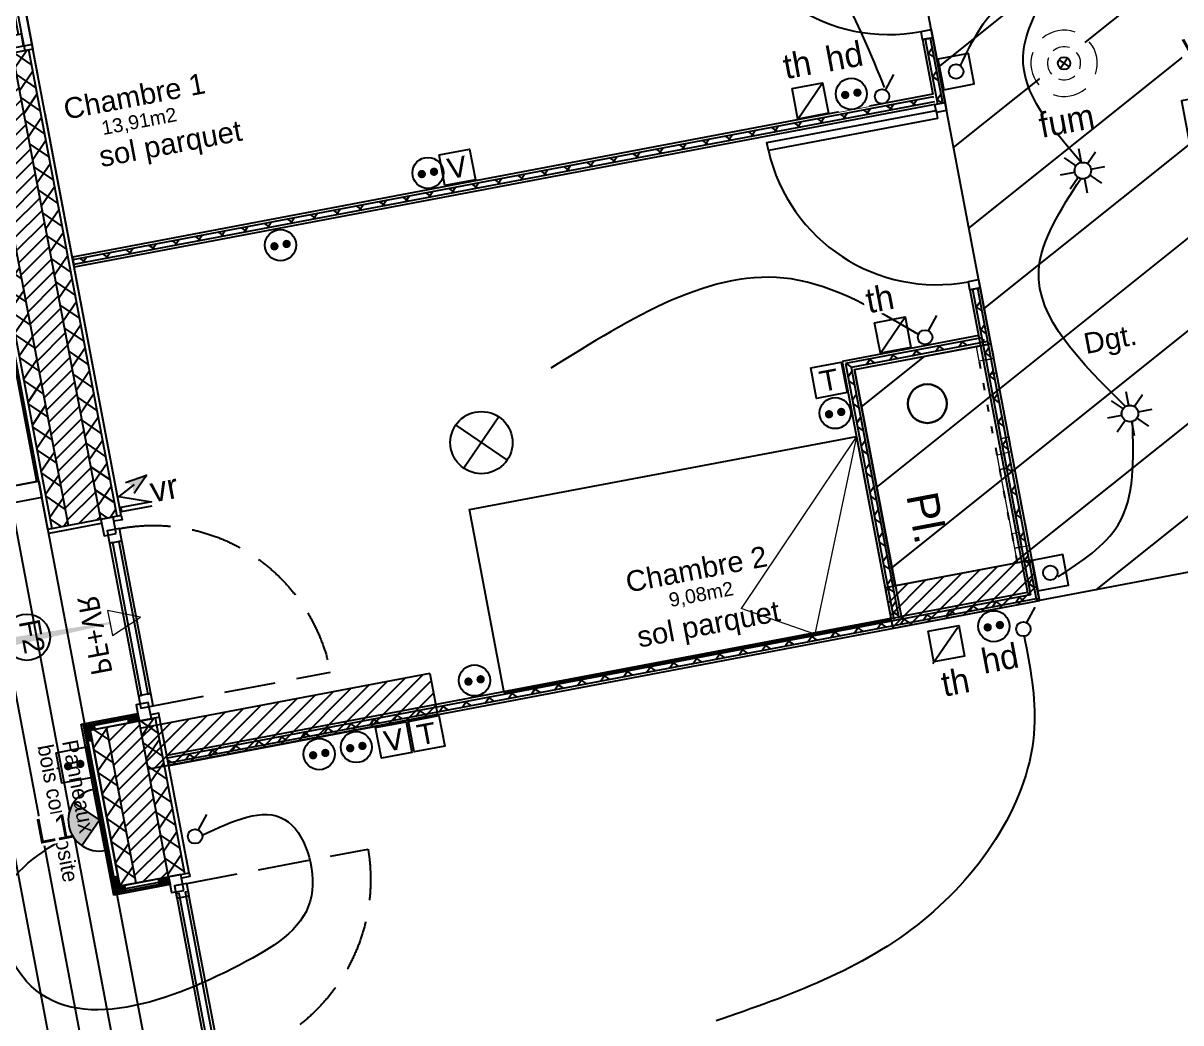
# Model space of a CAD drawing. Header units: centimetres. Extents: x 197412 to 267601, y -375791 to -305433.
# Drawn here: x 208763 to 214346, y -337223 to -332401 of the extents above; entities that cross this region are included whole.
import ezdxf

# ---------------------------------------------------------------- set-up
doc = ezdxf.new("R2010")
doc.units = ezdxf.units.CM
for name, pattern in [('Style de ligne -1', [0.41664, 0.20828, -0.20836]), ('Style de ligne -2', [0.694425, 0.48607, -0.208355]), ('Style de ligne -5', [0.20828, 0.069425, -0.138855])]:
    doc.linetypes.add(name, pattern=pattern)
doc.layers.add('3-BAT C-Niveau 0', color=250, linetype='Continuous')
doc.layers.add('prlm-VMC', color=62, linetype='Continuous')
for name, color, linetype, lineweight in [('prlm-ELEC-CFA', 1, 'Continuous', 25), ('prlm-ELEC-CFO', 1, 'Continuous', 25), ('prlm-ELEC-SSI', 6, 'Continuous', 25)]:
    doc.layers.add(name, color=color, linetype=linetype, lineweight=lineweight)
doc.styles.add('Futura Book', font='')
doc.styles.add('Helvetica', font='arial.ttf')
doc.styles.add('Lucida Grande', font='')
doc.styles.add('prlm-elec-cfa', font='comic.ttf', dxfattribs={"height": 12})
doc.styles.add('prlm-elec-cfo', font='comic.ttf', dxfattribs={"height": 12})
doc.styles.add('prlm-elec-ssi', font='comic.ttf', dxfattribs={"height": 12})
doc.styles.get("Standard").update_dxf_attribs({"font": 'ARIALUNI.TTF', "height": 100})
doc.styles.get('Futura Book').set_extended_font_data('Futura Book')
doc.styles.get('Lucida Grande').set_extended_font_data('Lucida Grande')
pattern_1 = [(145.723595, (82441.66, 127994.64), (-45.054865, -66.106423), []), (235.723595, (82441.66, 127994.64), (-66.106423, 45.054865), [])]
pattern_2 = [(45, (82627.55, 127994.637), (-31.2347524, 39.0434405), [])]
pattern_3 = [(145.723595, (82441.66, 127994.64), (-45.054865, -66.106423), []), (235.723595, (82441.66, 127994.64), (-66.106423, 45.054865), [])]
pattern_4 = [(45, (0, 0), (0, -1), [])]

# ---------------------------------------------------------------- blocks, each defined once
blk = doc.blocks.new('FENETRE TYPE 1')
at = {"linetype": 'Style de ligne -1', "ltscale": 50.8}
for p, q in [((48.17, 60.17), (4, 16)), ((84.68, 59.99), (128.67, 16))]:
    blk.add_line(p, q, dxfattribs=at)
at = {"linetype": 'Continuous'}
blk.add_line((0, 16), (0, 14), dxfattribs=at)
at = {"linetype": 'Continuous', "lineweight": 25, "flags": 128}
for points in [[(-2, 18), (0, 18), (0, 14)], [(192, 18), (190, 18), (190, 14)], [(0, 8), (0, -18), (-2, -18)], [(190, 7.7), (190, -18), (192, -18)]]:
    blk.add_lwpolyline(points, dxfattribs=at)
at = {"linetype": 'Continuous', "flags": 128}
for points in [[(-2, 14), (6, 14), (6, 8), (-2, 8)], [(4, 16), (10, 16), (10, 10), (4, 10)], [(10, 16), (60.46, 16), (60.46, 14.5), (10, 14.5)], [(10, 11.5), (60.46, 11.5), (60.46, 10), (10, 10)], [(60.46, 16), (66.46, 16), (66.46, 10), (60.46, 10)], [(66.46, 16), (72.46, 16), (72.46, 10), (66.46, 10)], [(72.46, 16), (123.05, 16), (123.05, 14.5), (72.46, 14.5)], [(72.46, 11.5), (123.05, 11.5), (123.05, 10), (72.46, 10)], [(122.67, 16), (128.67, 16), (128.67, 10), (122.67, 10)], [(126.67, 14), (132.67, 14), (132.67, 7.7), (126.67, 7.7)], [(132.67, 14), (184, 14), (184, 12.5), (132.67, 12.5)], [(184, 14), (192.25, 14), (192.25, 7.7), (184, 7.7)], [(184, 13.7), (190, 13.7), (190, 7.7), (184, 7.7)], [(132.67, 9.2), (184, 9.2), (184, 7.7), (132.67, 7.7)]]:
    blk.add_lwpolyline(points, close=True, dxfattribs=at)
blk.add_lwpolyline([(0, 10), (0, -19), (190, -19), (190, 10)], dxfattribs=at)
at = {"linetype": 'Style de ligne -1', "ltscale": 50.8}
for centre, radius, start, end in [((4, 16), 62.46, 360, 45), ((128.67, 16), 62.21, 136.6392, 180)]:
    blk.add_arc(centre, radius, start, end, dxfattribs=at)
at = {"insert": (50.38, 2.81), "char_height": 10.161, "attachment_point": 1, "line_spacing_factor": 0.978845, "style": 'Lucida Grande'}
blk.add_mtext('F+VR ', dxfattribs=at)
blk = doc.blocks.new('PORTE FENETRE TYPE 2')
at = {"linetype": 'Style de ligne -2', "ltscale": 50.8}
for p, q in [((6.05, 105), (6.05, 16)), ((180, 16), (180, 105))]:
    blk.add_line(p, q, dxfattribs=at)
at = {"linetype": 'Continuous', "lineweight": 25, "flags": 128}
for points in [[(1, 18), (3, 18), (3, 14)], [(184.71, 18), (183, 18), (183, 14)], [(3, 8), (3, -18), (1, -18)], [(183, 8), (183, -18), (184.71, -18)]]:
    blk.add_lwpolyline(points, dxfattribs=at)
at = {"linetype": 'Continuous', "flags": 128}
for points in [[(1, 14), (9, 14), (9, 8), (1, 8)], [(6, 16), (12, 16), (12, 10), (6, 10)], [(11, 16), (87, 16), (87, 14.5), (11, 14.5)], [(11, 11.5), (87, 11.5), (87, 10), (11, 10)], [(87, 16), (93, 16), (93, 10), (87, 10)], [(93, 16), (99, 16), (99, 10), (93, 10)], [(99, 16), (176, 16), (176, 14.5), (99, 14.5)], [(99, 11.5), (176, 11.5), (176, 10), (99, 10)], [(174, 16), (180, 16), (180, 10), (174, 10)], [(177, 14), (184.71, 14), (184.71, 8), (177, 8)]]:
    blk.add_lwpolyline(points, close=True, dxfattribs=at)
at = {"linetype": 'Style de ligne -2', "ltscale": 50.8}
for centre, start, end in [((4, 16), 0, 88.4219), ((182, 16), 91.2873, 180)]:
    blk.add_arc(centre, 89, start, end, dxfattribs=at)
at = {"insert": (70.68, 0.04), "char_height": 10.161, "attachment_point": 1, "line_spacing_factor": 0.978845, "style": 'Lucida Grande'}
blk.add_mtext('PF+VR ', dxfattribs=at)
blk = doc.blocks.new('PORTE FENETRE TYPE 3bis')
at = {"linetype": 'Style de ligne -2', "ltscale": 50.8}
blk.add_line((4, 16), (4, 103), dxfattribs=at)
at = {"linetype": 'Continuous', "lineweight": 25, "flags": 128}
for points in [[(-2, 18), (0, 18), (0, 14)], [(97, 18), (95, 18), (95, 14)], [(0, 7.7), (0, -18), (-2, -18)], [(95, 7.7), (95, -18), (97, -18)]]:
    blk.add_lwpolyline(points, dxfattribs=at)
at = {"linetype": 'Continuous', "flags": 128}
for points in [[(-2, 14), (6, 14), (6, 8), (-2, 8)], [(4, 16), (10, 16), (10, 10), (4, 10)], [(10, 16), (85, 16), (85, 14.5), (10, 14.5)], [(10, 11.5), (85, 11.5), (85, 10), (10, 10)], [(85, 16), (91, 16), (91, 10), (85, 10)], [(89, 14), (97, 14), (97, 8), (89, 8)]]:
    blk.add_lwpolyline(points, close=True, dxfattribs=at)
at = {"linetype": 'Style de ligne -2', "ltscale": 50.8}
blk.add_arc((4, 16), 87, 360, 90, dxfattribs=at)
at = {"insert": (23.21, -0.18), "char_height": 10.161, "attachment_point": 1, "line_spacing_factor": 0.978845, "style": 'Lucida Grande'}
blk.add_mtext('PF+VR ', dxfattribs=at)
blk = doc.blocks.new('Groupe-270-1')
at = {"linetype": 'Continuous'}
blk.add_circle((12633.89, -46335.74), 11.2, dxfattribs=at)
at = {"insert": (12639.87, -46326.28), "char_height": 10.087, "attachment_point": 1, "rotation": 280.7236, "line_spacing_factor": 0.834288, "style": 'Helvetica'}
blk.add_mtext('F2', dxfattribs=at)
blk = doc.blocks.new('Groupe-319-1')
at = {"linetype": 'Continuous'}
h = blk.add_hatch(dxfattribs=at)
h.set_pattern_fill('BOIS 45', color=256, style=0, pattern_type=2)
h.set_pattern_definition(pattern_4)
h.paths.add_polyline_path([(12688.08, -46376.21), (12683.17, -46377.14), (12682.67, -46374.48), (12687.58, -46373.55)])
h = blk.add_hatch(dxfattribs=at)
h.set_pattern_fill('BOIS 45', color=256, style=0, pattern_type=2)
h.set_pattern_definition(pattern_4)
h.paths.add_polyline_path([(12666.76, -46380.24), (12661.85, -46381.17), (12661.34, -46378.52), (12666.26, -46377.59)])
h = blk.add_hatch(dxfattribs=at)
h.set_pattern_fill('BOIS 45', color=256, style=0, pattern_type=2)
h.set_pattern_definition(pattern_4)
h.paths.add_polyline_path([(12664.5, -46380.67), (12665.43, -46385.58), (12662.78, -46386.09), (12661.85, -46381.17)])
h = blk.add_hatch(dxfattribs=at)
h.set_pattern_fill('BOIS 45', color=256, style=0, pattern_type=2)
h.set_pattern_definition(pattern_4)
h.paths.add_polyline_path([(12677.8, -46450.91), (12678.73, -46455.83), (12676.08, -46456.33), (12675.15, -46451.42)])
h = blk.add_hatch(dxfattribs=at)
h.set_pattern_fill('BOIS 45', color=256, style=0, pattern_type=2)
h.set_pattern_definition(pattern_4)
h.paths.add_polyline_path([(12702.82, -46454.01), (12697.9, -46454.94), (12697.4, -46452.29), (12702.31, -46451.36)])
h = blk.add_hatch(dxfattribs=at)
h.set_pattern_fill('BOIS 45', color=256, style=0, pattern_type=2)
h.set_pattern_definition(pattern_4)
h.paths.add_polyline_path([(12681.49, -46458.05), (12676.58, -46458.98), (12676.08, -46456.33), (12680.99, -46455.4)])
at = {"linetype": 'Continuous', "flags": 128}
for points in [[(12661.34, -46378.52), (12661.16, -46377.54), (12687.39, -46372.57), (12687.58, -46373.55)], [(12664.5, -46380.67), (12678.73, -46455.83), (12702.27, -46451.37), (12702.82, -46454.01), (12676.58, -46458.98), (12661.34, -46378.52), (12687.58, -46373.55), (12688.26, -46376.17)], [(12688.08, -46376.21), (12683.17, -46377.14), (12682.67, -46374.48), (12687.58, -46373.55)], [(12660.18, -46377.72), (12661.16, -46377.54), (12676.77, -46459.96), (12675.79, -46460.15)], [(12666.76, -46380.24), (12661.85, -46381.17), (12661.34, -46378.52), (12666.26, -46377.59)], [(12664.5, -46380.67), (12665.43, -46385.58), (12662.78, -46386.09), (12661.85, -46381.17)], [(12677.8, -46450.91), (12678.73, -46455.83), (12676.08, -46456.33), (12675.15, -46451.42)], [(12702.82, -46454.01), (12697.9, -46454.94), (12697.4, -46452.29), (12702.31, -46451.36)], [(12681.49, -46458.05), (12676.58, -46458.98), (12676.08, -46456.33), (12680.99, -46455.4)], [(12702.82, -46454.01), (12703, -46455), (12676.77, -46459.96), (12676.58, -46458.98)]]:
    blk.add_lwpolyline(points, close=True, dxfattribs=at)
blk = doc.blocks.new('xi.PC')
at = {"color": 0, "lineweight": 5}
blk.add_wipeout([(-7.5, -7.5), (7.5, -7.5), (7.5, 7.5), (-7.5, 7.5)], dxfattribs=at).dxf.layer = 'prlm-ELEC-CFO'
at = {"layer": 'prlm-ELEC-CFO', "color": 0, "linetype": 'ByBlock', "lineweight": 5, "const_width": 2}
for points in [[(-4, 0, 1), (-2, 0, 1)], [(2, 0, 1), (4, 0, 1)]]:
    blk.add_lwpolyline(points, format="xyb", close=True, dxfattribs=at)
at = {"layer": 'prlm-ELEC-CFO', "color": 0, "linetype": 'ByBlock', "lineweight": -2}
blk.add_circle((0, 0), 7.5, dxfattribs=at)
blk = doc.blocks.new('xi.PCHD')
at = {"color": 0, "lineweight": 5}
blk.add_wipeout([(-7.5, -7.5), (7.5, -7.5), (7.5, 7.5), (-7.5, 7.5)], dxfattribs=at).dxf.layer = 'prlm-ELEC-CFO'
at = {"layer": 'prlm-ELEC-CFO', "color": 0, "linetype": 'ByBlock', "lineweight": 5, "const_width": 2}
for points in [[(-4, 0, 1), (-2, 0, 1)], [(2, 0, 1), (4, 0, 1)]]:
    blk.add_lwpolyline(points, format="xyb", close=True, dxfattribs=at)
at = {"layer": 'prlm-ELEC-CFO', "color": 0, "linetype": 'ByBlock', "lineweight": -2}
blk.add_circle((0, 0), 7.5, dxfattribs=at)
blk = doc.blocks.new('xi.SA')
at = {"layer": 'prlm-ELEC-CFO', "color": 0}
blk.add_lwpolyline([(0.2, -1.28), (5.5, 5.28)], dxfattribs=at)
blk.add_circle((-2, -4), 3.5, dxfattribs=at)
blk = doc.blocks.new('xi.BP')
at = {"layer": 'prlm-ELEC-CFO', "color": 0, "flags": 128}
blk.add_lwpolyline([(-7.5, -7.5), (7.5, -7.5), (7.5, 7.5), (-7.5, 7.5)], close=True, dxfattribs=at)
at = {"layer": 'prlm-ELEC-CFO', "color": 0}
blk.add_circle((0, 0), 3.5, dxfattribs=at)
blk = doc.blocks.new('xi.SPOT')
at = {"color": 0, "lineweight": 5}
blk.add_wipeout([(-4, 0), (-2.83, -2.83), (0, -4), (2.83, -2.83), (4, 0), (2.83, 2.83), (0, 4), (-2.83, 2.83)], dxfattribs=at).dxf.layer = 'prlm-ELEC-CFO'
at = {"layer": 'prlm-ELEC-CFO', "color": 0, "linetype": 'ByBlock', "lineweight": -2, "flags": 128}
for points in [[(-7.69, 7.69), (-2.83, 2.83)], [(0, 10.88), (0, 4)], [(7.69, 7.69), (2.83, 2.83)], [(-10.88, 0), (-4, 0)], [(4, 0), (10.88, 0)], [(-2.83, -2.83), (-7.69, -7.69)], [(0, -4), (0, -10.88)], [(2.83, -2.83), (7.69, -7.69)]]:
    blk.add_lwpolyline(points, dxfattribs=at)
at = {"layer": 'prlm-ELEC-CFO', "color": 0, "linetype": 'ByBlock', "lineweight": -2}
blk.add_circle((0, 0), 4, dxfattribs=at)
blk = doc.blocks.new('xi.VR')
at = {"layer": 'prlm-ELEC-CFO', "lineweight": 5}
blk.add_hatch(color=0, dxfattribs=at).paths.add_polyline_path([(-3, 6), (-0.1, 3.7), (0, 0), (7.5, 7.5)])
at = {"layer": 'prlm-ELEC-CFO', "color": 0}
for points in [[(-3, 6), (7.5, 7.5), (0, 0)], [(0.95, 4.23), (-7.5, 0), (7.5, -5.5), (-7.5, -5.5), (-7.5, -7.5), (7.5, -7.5)]]:
    blk.add_lwpolyline(points, dxfattribs=at)
blk = doc.blocks.new('xi.PTCE')
at = {"layer": 'prlm-ELEC-CFO', "color": 0}
for points in [[(-10.61, 10.61), (10.61, -10.61)], [(10.61, 10.61), (-10.61, -10.61)]]:
    blk.add_lwpolyline(points, dxfattribs=at)
at = {"layer": 'prlm-ELEC-CFO', "color": 0, "linetype": 'ByBlock'}
blk.add_circle((0, 0), 15, dxfattribs=at)
blk = doc.blocks.new('xi.fum')
at = {"color": 0}
blk.add_wipeout([(-10.61, -10.61), (-15, 0), (-10.61, 10.61), (0, 15), (10.61, 10.61), (15, 0), (10.61, -10.61), (0, -15)], dxfattribs=at).dxf.layer = 'prlm-ELEC-SSI'
at = {"layer": 'prlm-ELEC-SSI', "color": 0}
for points in [[(-2.12, 2.12), (2.12, -2.12)], [(2.12, 2.12), (-2.12, -2.12)]]:
    blk.add_lwpolyline(points, dxfattribs=at)
blk.add_circle((0, 0), 3, dxfattribs=at)
at = {"layer": 'prlm-ELEC-SSI', "color": 0, "lineweight": 13}
for radius, start, end in [(16, 60, 120), (16, 150, 210), (8, 60, 120), (16, 330, 30), (8, 150, 210), (8, 330, 30), (8, 240, 300), (16, 240, 300)]:
    blk.add_arc((0, 0), radius, start, end, dxfattribs=at)
blk = doc.blocks.new('xi.EA')
at = {"layer": 'prlm-VMC', "color": 0, "linetype": 'ByBlock', "lineweight": 5, "flags": 128}
blk.add_lwpolyline([(-6.17, -15), (6.17, -15), (0, 0)], close=True, dxfattribs=at)
at = {"layer": 'prlm-VMC', "color": 0, "linetype": 'ByBlock', "lineweight": -2, "flags": 128}
blk.add_lwpolyline([(0, -15, 1, 4, 0), (0, -63.63, 1, 1, 0)], format="xyseb", dxfattribs=at)
at = {"layer": 'prlm-VMC', "color": 0, "linetype": 'ByBlock', "lineweight": 5}
blk.add_solid([(0, 0), (6.17, -15), (-6.17, -15), (0, 0)], dxfattribs=at)
blk = doc.blocks.new('xi.TEL')
at = {"layer": 'prlm-ELEC-CFA', "color": 0, "linetype": 'ByBlock', "lineweight": -2, "flags": 128}
blk.add_lwpolyline([(-7.5, 7.5), (7.5, 7.5), (7.5, -7.5), (-7.5, -7.5)], close=True, dxfattribs=at)
at = {"layer": 'prlm-ELEC-CFA', "color": 0, "linetype": 'ByBlock', "insert": (0, 0), "char_height": 10, "width": 11.36, "attachment_point": 5}
blk.add_mtext('{\\fVerdana|b0|i0|c0|p34;T}', dxfattribs=at)
blk = doc.blocks.new('xi.TV')
at = {"layer": 'prlm-ELEC-CFA', "color": 0, "linetype": 'ByBlock', "lineweight": -2, "flags": 128}
blk.add_lwpolyline([(-7.5, 7.5), (7.5, 7.5), (7.5, -7.5), (-7.5, -7.5)], close=True, dxfattribs=at)
at = {"layer": 'prlm-ELEC-CFA', "color": 0, "linetype": 'ByBlock', "insert": (0, 0), "char_height": 10, "width": 11.36, "attachment_point": 5}
blk.add_mtext('{\\fVerdana|b0|i0|c0|p34;V}', dxfattribs=at)
blk = doc.blocks.new('xi.LUM1')
at = {"layer": 'prlm-ELEC-CFO', "linetype": 'ByBlock', "lineweight": 5}
blk.add_hatch(color=0, dxfattribs=at).paths.add_polyline_path([(10.61, 10.61, 0.414214), (-10.61, 10.61), (0, 0)])
at = {"layer": 'prlm-ELEC-CFO', "color": 0, "linetype": 'ByBlock', "lineweight": -2, "flags": 128}
blk.add_lwpolyline([(15, 0, 1), (-15, 0)], format="xyb", close=True, dxfattribs=at)
at = {"layer": 'prlm-ELEC-CFO', "color": 0}
blk.add_lwpolyline([(-10.61, 10.61), (0, 0), (10.61, 10.61)], dxfattribs=at)
blk = doc.blocks.new('xi.PC-EXT')
at = {"layer": 'prlm-ELEC-CFO', "color": 0, "linetype": 'ByBlock', "lineweight": -2, "flags": 128}
blk.add_lwpolyline([(-7.5, 7.5), (7.5, 7.5), (7.5, -7.5), (-7.5, -7.5)], close=True, dxfattribs=at)
at = {"layer": 'prlm-ELEC-CFO', "color": 0, "linetype": 'ByBlock', "lineweight": 5, "const_width": 2}
for points in [[(-4, 0, 1), (-2, 0, 1)], [(2, 0, 1), (4, 0, 1)]]:
    blk.add_lwpolyline(points, format="xyb", close=True, dxfattribs=at)
blk = doc.blocks.new('Groupe-14-1')
at = {"linetype": 'Continuous', "lineweight": 18}
for p, q in [((13034.01, -46238.85), (12978.49, -46321.87)), ((13034.01, -46238.85), (13013.9, -46334.27)), ((13013.9, -46334.27), (12978.43, -46321.84)), ((13013.9, -46334.27), (13050.83, -46327.26))]:
    blk.add_line(p, q, dxfattribs=at)
at = {"linetype": 'Continuous', "flags": 128}
blk.add_lwpolyline([(13034.01, -46238.85), (13050.76, -46327.28), (12864.08, -46362.63), (12847.33, -46274.2)], close=True, dxfattribs=at)
blk = doc.blocks.new('Groupe-15-1')
at = {"linetype": 'Style de ligne -5', "ltscale": 50.8, "flags": 128}
blk.add_lwpolyline([(13111.68, -46299.86), (13091.92, -46195.52), (13098.8, -46194.21), (13118.56, -46298.56)], close=True, dxfattribs=at)
at = {"linetype": 'Continuous', "lineweight": 18, "flags": 128}
for points in [[(13093.26, -46202.62), (13091.92, -46195.52), (13098.8, -46194.21), (13100.14, -46201.32)], [(13098.05, -46209.08), (13096.7, -46201.97), (13100.14, -46201.32), (13101.49, -46208.43)], [(13103.89, -46239.93), (13098.05, -46209.08), (13101.49, -46208.43), (13107.33, -46239.28)], [(13105.24, -46247.04), (13103.89, -46239.93), (13107.33, -46239.28), (13108.68, -46246.39)], [(13103.14, -46254.8), (13101.8, -46247.69), (13105.24, -46247.04), (13106.58, -46254.15)], [(13110.33, -46292.76), (13103.14, -46254.8), (13106.58, -46254.15), (13113.77, -46292.1)], [(13110.33, -46292.76), (13108.99, -46285.65), (13112.42, -46285), (13113.77, -46292.1)], [(13111.68, -46299.86), (13110.33, -46292.76), (13117.21, -46291.45), (13118.56, -46298.56)]]:
    blk.add_lwpolyline(points, close=True, dxfattribs=at)

msp = doc.modelspace()

# ---------------------------------------------------------------- hatches: boundary and pattern name
at = {"linetype": 'Continuous'}
h = msp.add_hatch(dxfattribs=at)
h.set_pattern_fill('02_ISOLANT', color=256, scale=10, angle=-79.2763, style=0, pattern_type=2)
h.set_pattern_definition([(325.72375, (82441.66, 127994.64), (45.054687, 66.106544), []), (55.72375, (82441.66, 127994.64), (66.106544, -45.054687), [])])
h.paths.add_polyline_path([(213137.3, -332473.3), (213113.7, -332477.7), (213172.9, -332790.1), (213196.4, -332785.6)])
h = msp.add_hatch(dxfattribs=at)
h.set_pattern_fill('02_ISOLANT', color=256, scale=10, angle=-169.2764, style=0, pattern_type=2)
h.set_pattern_definition([(235.723595, (82441.66, 127994.64), (66.106423, -45.054865), []), (325.723595, (82441.66, 127994.64), (-45.054865, -66.106423), [])])
h.paths.add_polyline_path([(213157.7, -332779.7), (213153.2, -332756.1), (209002.8, -333542.1), (209007.3, -333565.7)])
h = msp.add_hatch(dxfattribs=at)
h.set_pattern_fill('02_ISOLANT', color=256, scale=10, angle=-79.2763, style=0, pattern_type=2)
h.set_pattern_definition([(325.72375, (82441.66, 127994.64), (45.054687, 66.106544), []), (55.72375, (82441.66, 127994.64), (66.106544, -45.054687), [])])
h.paths.add_polyline_path([(213365.8, -333679.7), (213342.2, -333684.2), (213621.3, -335158), (213649.3, -335177.1)])
h = msp.add_hatch(dxfattribs=at)
h.set_pattern_fill('02_ISOLANT', color=256, scale=10, angle=-169.2542, style=0, pattern_type=2)
h.set_pattern_definition([(235.745789, (82441.66, 127994.64), (66.12387, -45.029255), []), (325.745789, (82441.66, 127994.64), (-45.029255, -66.12387), [])])
h.paths.add_polyline_path([(213414.5, -333937.1), (213386.5, -333918), (212728.5, -334042.9), (212756.6, -334062)])
h = msp.add_hatch(dxfattribs=at)
h.set_pattern_fill('02_ISOLANT', color=256, scale=10, angle=-79.2764, style=0, pattern_type=2)
h.set_pattern_definition([(325.723595, (82441.66, 127994.64), (45.054865, 66.106423), []), (55.723595, (82441.66, 127994.64), (66.106423, -45.054865), [])])
h.paths.add_polyline_path([(212756.6, -334062), (212728.5, -334042.9), (212962, -335275.7), (212985.6, -335271.2)])
h = msp.add_hatch(dxfattribs=at)
h.set_pattern_fill('MURS MACONNERIE-2', color=256, scale=10, style=0, pattern_type=2)
h.set_pattern_definition([(45, (82627.55, 127994.637), (-31.2347524, 39.0434405), [])])
h.paths.add_polyline_path([(213664.5, -335187.5), (213627.3, -334990.9), (212920.2, -335124.9), (212957.4, -335321.4)])
h = msp.add_hatch(dxfattribs=at)
h.set_pattern_fill('02_ISOLANT', color=256, scale=10, angle=-169.2764, style=0, pattern_type=2)
h.set_pattern_definition([(235.723595, (82441.66, 127994.64), (66.106423, -45.054865), []), (325.723595, (82441.66, 127994.64), (-45.054865, -66.106423), [])])
h.paths.add_polyline_path([(213649.3, -335177.1), (213621.3, -335158), (209458.1, -335946.4), (209462.6, -335970)])
at = {"layer": '3-BAT C-Niveau 0'}
h = msp.add_hatch(dxfattribs=at)
h.set_pattern_fill('BA 13', color=9, scale=10, style=0, pattern_type=2)
h.set_pattern_definition([(218.65981, (82441.66, 127994.64), (-199.24783, 287.75041), [])])
h.paths.add_polyline_path([(215502.9, -331077.5), (215773.2, -332505.6), (215721.9, -332515.3), (215731.2, -332564.4), (215782.7, -332554.7), (216028.1, -333850.6), (214652.9, -334111.1), (214407.6, -332815.1), (214797.8, -332741.2), (214788.5, -332692), (214349.5, -332775.2), (214766.3, -334977.1), (213664.2, -335185.7), (213655.2, -335138.3), (213655.2, -335138.4), (213627.3, -334991), (212969.3, -335115.6), (212771.7, -334072.1), (213429.7, -333947.5), (212976.8, -331555.2)])
h = msp.add_hatch(dxfattribs=at)
h.set_pattern_fill('02_ISOLANT', color=256, scale=10, angle=100.7236, style=0, pattern_type=2)
h.set_pattern_definition(pattern_1)
h.paths.add_polyline_path([(209138.3, -334794.7), (209216.9, -334779.8), (208790.8, -332529.9), (208712.2, -332544.8)])
h = msp.add_hatch(dxfattribs=at)
h.set_pattern_fill('02_ISOLANT', color=256, scale=10, angle=100.7236, style=0, pattern_type=2)
h.set_pattern_definition(pattern_1)
h.paths.add_polyline_path([(208902.4, -334839.4), (208981, -334824.5), (208555, -332574.6), (208476.4, -332589.5)])
h = msp.add_hatch(dxfattribs=at)
h.set_pattern_fill('MURS MACONNERIE-2', color=256, scale=10, style=0, pattern_type=2)
h.set_pattern_definition(pattern_2)
h.paths.add_polyline_path([(208981, -334824.5), (209138.3, -334794.7), (208712.2, -332544.8), (208555, -332574.6)])
h = msp.add_hatch(dxfattribs=at)
h.set_pattern_fill('MURS MACONNERIE-2', color=256, scale=10, style=0, pattern_type=2)
h.set_pattern_definition(pattern_2)
h.paths.add_polyline_path([(210761.9, -335734.9), (210724.7, -335538.4), (209324.5, -335803.5), (209361.8, -336000)])
h = msp.add_hatch(dxfattribs=at)
h.set_pattern_fill('MURS MACONNERIE-2', color=256, scale=10, style=0, pattern_type=2)
h.set_pattern_definition(pattern_2)
h.paths.add_polyline_path([(209307.6, -336548.7), (209464.8, -336519), (209322.5, -335767.4), (209165.3, -335797.2)])
h = msp.add_hatch(dxfattribs=at)
h.set_pattern_fill('02_ISOLANT', color=256, scale=10, angle=100.7236, style=0, pattern_type=2)
h.set_pattern_definition(pattern_3)
h.paths.add_polyline_path([(209464.8, -336519), (209543.4, -336504.1), (209401.1, -335752.5), (209322.5, -335767.4)])
h = msp.add_hatch(dxfattribs=at)
h.set_pattern_fill('02_ISOLANT', color=256, scale=10, angle=100.7236, style=0, pattern_type=2)
h.set_pattern_definition(pattern_3)
h.paths.add_polyline_path([(209229, -336563.6), (209307.6, -336548.7), (209165.3, -335797.2), (209086.7, -335812.1)])

# ---------------------------------------------------------------- linework, layer by layer
at = {"linetype": 'Continuous', "lineweight": 25}
for p, q in [((213100.9, -332480.2), (213150.1, -332470.9)), ((213100.9, -332480.2), (213150.8, -332743.4)), ((213150.1, -332470.9), (213209.2, -332783.2)), ((213150.8, -332743.4), (209000.4, -333529.3)), ((213160.1, -332792.5), (209009.7, -333578.5)), ((213160.1, -332792.5), (213209.2, -332783.2)), ((213160.1, -332792.5), (213160.1, -332792.5)), ((209000.4, -333529.3), (209009.7, -333578.5)), ((213329.4, -333686.6), (213378.5, -333677.3)), ((213329.4, -333686.6), (213606.1, -335147.6)), ((213378.5, -333677.3), (213664.5, -335187.5)), ((213371.3, -333907.7), (212713.4, -334032.5)), ((213429.7, -333947.5), (212771.8, -334072.3)), ((212713.4, -334032.5), (212949.2, -335278.1)), ((212771.8, -334072.3), (212998.4, -335268.8)), ((213606.1, -335147.6), (212997.3, -335262.9)), ((213664.5, -335187.5), (209465, -335982.8)), ((212948.1, -335272.2), (209455.7, -335933.6)), ((212948.1, -335272.2), (212997.3, -335262.9)), ((212948.1, -335272.2), (212997.3, -335262.9))]:
    msp.add_line(p, q, dxfattribs=at)
at = {"linetype": 'Continuous'}
for p, q in [((213113.7, -332477.7), (213172.9, -332790.1)), ((213113.7, -332477.7), (213172.9, -332790.1)), ((213137.3, -332473.3), (213196.4, -332785.6)), ((213137.3, -332473.3), (213196.4, -332785.6)), ((213150.1, -332470.9), (213209.2, -332783.2)), ((213153.2, -332756.1), (209002.8, -333542.1)), ((213153.2, -332756.1), (209002.8, -333542.1)), ((213157.7, -332779.7), (209007.3, -333565.7)), ((213157.7, -332779.7), (209007.3, -333565.7)), ((213160.1, -332792.5), (209009.7, -333578.5)), ((213342.2, -333684.2), (213621.3, -335158)), ((213342.2, -333684.2), (213621.3, -335158)), ((213365.8, -333679.7), (213649.3, -335177.1)), ((213365.8, -333679.7), (213649.3, -335177.1)), ((213378.5, -333677.3), (213664.5, -335187.5)), ((213386.5, -333918), (212728.5, -334042.9)), ((213386.5, -333918), (212728.5, -334042.9)), ((213414.5, -333937.1), (212756.6, -334062)), ((213414.5, -333937.1), (212756.6, -334062)), ((213429.7, -333947.5), (212771.8, -334072.3)), ((212728.5, -334042.9), (212962, -335275.7)), ((212728.5, -334042.9), (212962, -335275.7)), ((212756.6, -334062), (212985.6, -335271.2)), ((212756.6, -334062), (212985.6, -335271.2)), ((212771.8, -334072.3), (212998.4, -335268.8)), ((213627.3, -334990.9), (212920.2, -335124.9)), ((213627.3, -334990.9), (212920.2, -335124.9)), ((213627.3, -334990.9), (213664.5, -335187.5)), ((213621.3, -335158), (209458.1, -335946.4)), ((213621.3, -335158), (209458.1, -335946.4)), ((212920.2, -335124.9), (212957.4, -335321.4)), ((213649.3, -335177.1), (209462.6, -335970)), ((213649.3, -335177.1), (209462.6, -335970)), ((213664.5, -335187.5), (209465, -335982.8)), ((213664.5, -335187.5), (212957.4, -335321.4))]:
    msp.add_line(p, q, dxfattribs=at)
at = {"linetype": 'Continuous', "lineweight": 18}
msp.add_line((213664.5, -335187.5), (212957.4, -335321.4), dxfattribs=at)
at = {"linetype": 'Continuous', "flags": 128}
for points in [[(213100.9, -332480.2), (213093.5, -332440.9), (213142.6, -332431.6), (213150.1, -332470.9)], [(213167.5, -332831.8), (213160.1, -332792.5), (213209.2, -332783.2), (213216.7, -332822.5)], [(213173.1, -332861.3), (212357.6, -333015.7), (212350.2, -332976.4), (213165.7, -332822)], [(213329.4, -333686.6), (213322, -333647.3), (213371.1, -333638), (213378.5, -333677.3)]]:
    msp.add_lwpolyline(points, close=True, dxfattribs=at)
at = {"linetype": 'Continuous'}
for centre in [(212939, -331625.4), (213167.5, -332831.8)]:
    msp.add_arc(centre, 830.5, 192.7934, 280.7237, dxfattribs=at)
at = {"layer": '3-BAT C-Niveau 0'}
for p, q in [((208456.4, -330656.6), (208810.4, -332526.2)), ((208835.6, -332659), (208480.5, -330784.2)), ((208810.4, -332526.2), (208456.7, -332593.2)), ((209216.9, -334779.8), (208790.8, -332529.9)), ((209236.5, -334776.1), (208810.4, -332526.2)), ((208902.4, -334839.4), (208476.4, -332589.5)), ((208981, -334824.5), (208555, -332574.6)), ((208981, -334824.5), (208555, -332574.6)), ((209138.3, -334794.7), (208712.2, -332544.8)), ((208882.8, -334843.1), (208456.7, -332593.2)), ((208882.8, -334843.1), (208456.7, -332593.2)), ((209236.5, -334776.1), (208869.1, -332835.9)), ((208838.7, -334610.3), (208853.5, -334688.9)), ((209273.5, -338518.7), (208558.8, -334744.7)), ((209420.9, -338490.8), (208706.2, -334716.8)), ((209126.1, -338546.6), (208411.4, -334772.6)), ((209236.5, -334776.1), (208882.8, -334843.1)), ((210724.7, -335538.4), (209324.5, -335803.5)), ((210724.7, -335538.4), (209324.5, -335803.5)), ((210724.7, -335538.4), (210761.9, -335734.9)), ((209420.7, -335748.8), (209067, -335815.8)), ((209464.8, -336519), (209322.5, -335767.4)), ((210761.9, -335734.9), (209361.8, -336000)), ((210761.9, -335734.9), (209361.8, -336000)), ((209543.4, -336504.1), (209401.1, -335752.5)), ((209563, -336500.4), (209420.7, -335748.8)), ((209563, -336500.4), (209420.7, -335748.8)), ((209209.3, -336567.4), (209067, -335815.8)), ((209209.3, -336567.4), (209067, -335815.8)), ((209229, -336563.6), (209086.7, -335812.1)), ((209307.6, -336548.7), (209165.3, -335797.2)), ((209307.6, -336548.7), (209165.3, -335797.2)), ((209563, -336500.4), (209209.3, -336567.4))]:
    msp.add_line(p, q, dxfattribs=at)
at = {"layer": '3-BAT C-Niveau 0', "flags": 128}
for points in [[(208031.5, -330396.2), (207540.2, -330489.3), (208338.6, -334705), (208829.8, -334612)], [(208838.7, -334610.3), (205891.1, -335168.5), (206635.3, -339098.6), (209582.9, -338540.4)]]:
    msp.add_lwpolyline(points, close=True, dxfattribs=at)
at = {"layer": '3-BAT C-Niveau 0', "ltscale": 50.8, "flags": 128}
msp.add_lwpolyline([(215502.9, -331077.5), (215773.2, -332505.6), (215721.9, -332515.3), (215731.2, -332564.4), (215782.7, -332554.7), (216028.1, -333850.6), (214652.9, -334111.1), (214407.6, -332815.1), (214797.8, -332741.2), (214788.5, -332692), (214349.5, -332775.2), (214766.3, -334977.1), (213664.2, -335185.7), (213655.2, -335138.3), (213655.2, -335138.4), (213627.3, -334991), (212969.3, -335115.6), (212771.7, -334072.1), (213429.7, -333947.5), (212976.8, -331555.2)], close=True, dxfattribs=at)
at = {"layer": '3-BAT C-Niveau 0', "flags": 128}
msp.add_lwpolyline([(208853.5, -334688.9), (205984.5, -335232.2), (206698.2, -339006.4), (209568.3, -338462.8)], dxfattribs=at)
at = {"layer": 'prlm-ELEC-CFO'}
for points in [[(212499, -332863.7), (212618.5, -332688.4)], [(212897.5, -333993.1), (213016.9, -333817.8)], [(213150.6, -335488.7), (213270, -335313.4)]]:
    msp.add_lwpolyline(points, dxfattribs=at)
at = {"layer": 'prlm-ELEC-CFO', "linetype": 'ByBlock', "lineweight": -2, "flags": 128}
for points in [[(212869.6, -333845.7), (213016.9, -333817.8), (213044.8, -333965.2), (212897.5, -333993.1)], [(213127.6, -335334.1), (213275, -335306.2), (213302.9, -335453.5), (213155.5, -335481.5)]]:
    msp.add_lwpolyline(points, close=True, dxfattribs=at)
at = {"layer": 'prlm-ELEC-CFO', "lineweight": 30}
msp.add_circle((213123.7, -334235.9), 93.7, dxfattribs=at)
at = {"layer": 'prlm-ELEC-CFO'}
for points in [[(213282.9, -332605.9), (213511.7, -332287), (213650.1, -332225.2)], [(213866.1, -333072.9), (213585.9, -332562.1), (213694.9, -332250.3)], [(214079, -334249.9), (213661.2, -333595), (213863.7, -333151)], [(213080.9, -333902), (212467.4, -333634.8), (211307.4, -334065.5)], [(213754.7, -335071.5), (214043.4, -334821.1), (214113, -334321.6)], [(209626.7, -336316.7), (210023.7, -336241.5), (210153.6, -336609), (209840.8, -336925.6), (208779.5, -337022.6), (208662.1, -336634), (208996.4, -336310.5)]]:
    msp.add_spline(points, degree=3, dxfattribs=at)

# ---------------------------------------------------------------- block references
at = {"xscale": 10, "yscale": 10, "zscale": 10}
for name in ['Groupe-15-1', 'Groupe-14-1']:
    msp.add_blockref(name, (82441.7, 127994.6), dxfattribs=at)
at = {"layer": '3-BAT C-Niveau 0', "yscale": 10, "zscale": 10, "rotation": 280.72359474389}
for name, p, xscale in [('FENETRE TYPE 1', (208275.8, -330670.8), 10), ('PORTE FENETRE TYPE 3bis', (209240.1, -335762.7), -10), ('PORTE FENETRE TYPE 2', (209729.9, -338348.7), -10)]:
    msp.add_blockref(name, p, dxfattribs=dict(at, xscale=xscale))
at = {"layer": '3-BAT C-Niveau 0', "xscale": 10, "yscale": 10, "zscale": 10}
for name in ['Groupe-270-1', 'Groupe-319-1']:
    msp.add_blockref(name, (82441.7, 127994.6), dxfattribs=at)
at = {"layer": 'prlm-ELEC-CFA', "xscale": 10, "yscale": 10, "zscale": 10, "rotation": 10.72360141139323}
msp.add_blockref('xi.TEL', (210708.4, -335828.4), dxfattribs=at)
at = {"layer": 'prlm-ELEC-CFO', "xscale": 10, "yscale": 10, "zscale": 10}
for name, p, rotation in [('xi.BP', (213262.5, -332634.3), 10.72360141139323), ('xi.SA', (213125.2, -333873), 10.72360141139323), ('xi.PTCE', (210973.2, -334424), 10.72360141139323), ('xi.BP', (213716.8, -335051.9), 10.72360141139323), ('xi.PC-EXT', (209009.4, -335979.3), 10.72360141136709), ('xi.SA', (209604.5, -336280.2), 10.72360141139323)]:
    msp.add_blockref(name, p, dxfattribs=dict(at, rotation=rotation))
at = {"layer": 'prlm-VMC', "xscale": 10, "yscale": 10, "zscale": 10, "rotation": 280.723601411416}
msp.add_blockref('xi.EA', (209329.3, -335266.3), dxfattribs=at)

# ---------------------------------------------------------------- texts
at = {"attachment_point": 2, "line_spacing_factor": 0.834288, "style": 'Helvetica'}
for s, insert, char_height, rotation in [('Chambre 1\\P{\\H0.6752x;13,91m2}\\P', (209289.8, -332703.7), 100, 10.7236), ('sol parquet', (209463.7, -332931.5), 100.872, 10.7236), ('Dgt.', (213996.1, -333875.1), 100, 10.7236), ('Pl.\\P', (213193.4, -334771.8), 151.31, 280.7236), ('Chambre 2\\P{\\H0.6752x;9,08m2}\\P', (212000.5, -334985.1), 100, 10.7236), ('sol parquet', (212058.4, -335248.9), 100.872, 10.7236)]:
    msp.add_mtext(s, dxfattribs=dict(at, insert=insert, char_height=char_height, rotation=rotation))
at = {"layer": '3-BAT C-Niveau 0', "insert": (209025.1, -335851.5), "char_height": 75.516, "attachment_point": 1, "rotation": 280.7236, "line_spacing_factor": 0.962448, "style": 'Futura Book'}
msp.add_mtext('Panneaux \\Pbois composite', dxfattribs=at)

# ---------------------------------------------------------------- next in the draw order: block references
at = {"layer": 'prlm-ELEC-CFO', "xscale": 10, "yscale": 10, "zscale": 10, "rotation": 10.72360141139323}
for name, p in [('xi.PC', (210715.1, -333123.2)), ('xi.SPOT', (213873.6, -333112.2)), ('xi.PC', (210004.3, -333471.5)), ('xi.PC', (212679.1, -334281.7)), ('xi.SPOT', (214100.6, -334283.6)), ('xi.PC', (210939.9, -335571.1)), ('xi.PC', (210369.8, -335892.6))]:
    msp.add_blockref(name, p, dxfattribs=at)

# ---------------------------------------------------------------- next in the draw order: texts
at = {"layer": 'prlm-ELEC-CFA', "insert": (214455.6, -332493.9), "char_height": 120, "attachment_point": 5, "rotation": 10.7236, "line_spacing_factor": 0.8, "style": 'prlm-elec-cfa', "bg_fill": 3, "box_fill_scale": 1.1, "bg_fill_color": 256, "bg_fill_transparency": 0}
msp.add_mtext('vid', dxfattribs=at)
at = {"layer": 'prlm-ELEC-CFO', "char_height": 120, "attachment_point": 5, "rotation": 10.7236, "line_spacing_factor": 0.8, "bg_fill": 3, "box_fill_scale": 1.1, "bg_fill_color": 256, "bg_fill_transparency": 0}
for s, insert, style in [('hd', (212722.9, -332561.4), 'prlm-elec-cfo'), ('th', (212894.6, -333730.4), 'prlm-elec-cfa'), ('vr', (209442.3, -334641.9), 'prlm-elec-cfo'), ('hd', (213473.7, -335465.1), 'prlm-elec-cfo'), ('L1', (208913.5, -336285.4), 'prlm-elec-cfo')]:
    msp.add_mtext(s, dxfattribs=dict(at, insert=insert, style=style))
at = {"layer": 'prlm-ELEC-SSI', "insert": (213784.2, -332811.9), "char_height": 120, "attachment_point": 2, "rotation": 10.7236, "line_spacing_factor": 0.8, "style": 'prlm-elec-ssi', "bg_fill": 3, "box_fill_scale": 0.95, "bg_fill_color": 256, "bg_fill_transparency": 0}
msp.add_mtext('fum', dxfattribs=at)

# ---------------------------------------------------------------- next in the draw order: block references
at = {"layer": 'prlm-ELEC-CFA', "xscale": 10, "yscale": 10, "zscale": 10, "rotation": 10.72360141139323}
for name, p in [('xi.TV', (210856.3, -333096.4)), ('xi.TEL', (212649.1, -334123.1)), ('xi.TV', (210550.4, -335858.3))]:
    msp.add_blockref(name, p, dxfattribs=at)
at = {"layer": 'prlm-ELEC-CFO', "xscale": 10, "yscale": 10, "zscale": 10}
for name, p, rotation in [('xi.PCHD', (212757, -332741.7), 10.72360141139323), ('xi.VR', (209297.7, -334669.3), 10.72360141139323), ('xi.PCHD', (213444.2, -335309.6), 10.72360141139323), ('xi.PC', (210190.9, -335926.5), 10.72360141139323), ('xi.LUM1', (209130.8, -336243.9), 100.7236014113936)]:
    msp.add_blockref(name, p, dxfattribs=dict(at, rotation=rotation))
at = {"layer": 'prlm-ELEC-SSI', "xscale": 10, "yscale": 10, "zscale": 10, "rotation": 10.72360141139323}
msp.add_blockref('xi.fum', (213783.2, -332594.6), dxfattribs=at)

# ---------------------------------------------------------------- next in the draw order: linework, layer by layer
at = {"layer": 'prlm-ELEC-CFO', "linetype": 'ByBlock', "lineweight": -2, "flags": 128}
msp.add_lwpolyline([(212471.1, -332716.3), (212618.5, -332688.4), (212646.4, -332835.8), (212499, -332863.7)], close=True, dxfattribs=at)
at = {"layer": 'prlm-ELEC-CFO'}
for points in [[(212917.5, -332711.2), (212418.4, -331982), (211195.2, -332095), (210638.1, -331402.7)], [(213590.9, -335358), (213639.7, -335798.4), (213102.2, -336728.8), (212105.4, -337213.3)]]:
    msp.add_spline(points, degree=3, dxfattribs=at)

# ---------------------------------------------------------------- next in the draw order: block references
at = {"layer": 'prlm-ELEC-CFO', "xscale": 10, "yscale": 10, "zscale": 10, "rotation": 10.72360141139323}
for p in [(212917.5, -332711.2), (213599.2, -335280.1)]:
    msp.add_blockref('xi.SA', p, dxfattribs=at)

# ---------------------------------------------------------------- next in the draw order: texts
at = {"layer": 'prlm-ELEC-CFO', "char_height": 120, "attachment_point": 5, "rotation": 10.7236, "line_spacing_factor": 0.8, "style": 'prlm-elec-cfa', "bg_fill": 3, "box_fill_scale": 1.1, "bg_fill_color": 256, "bg_fill_transparency": 0}
for insert in [(212496.1, -332601), (213259, -335579.4)]:
    msp.add_mtext('th', dxfattribs=dict(at, insert=insert))

doc.saveas('drawing.dxf')
